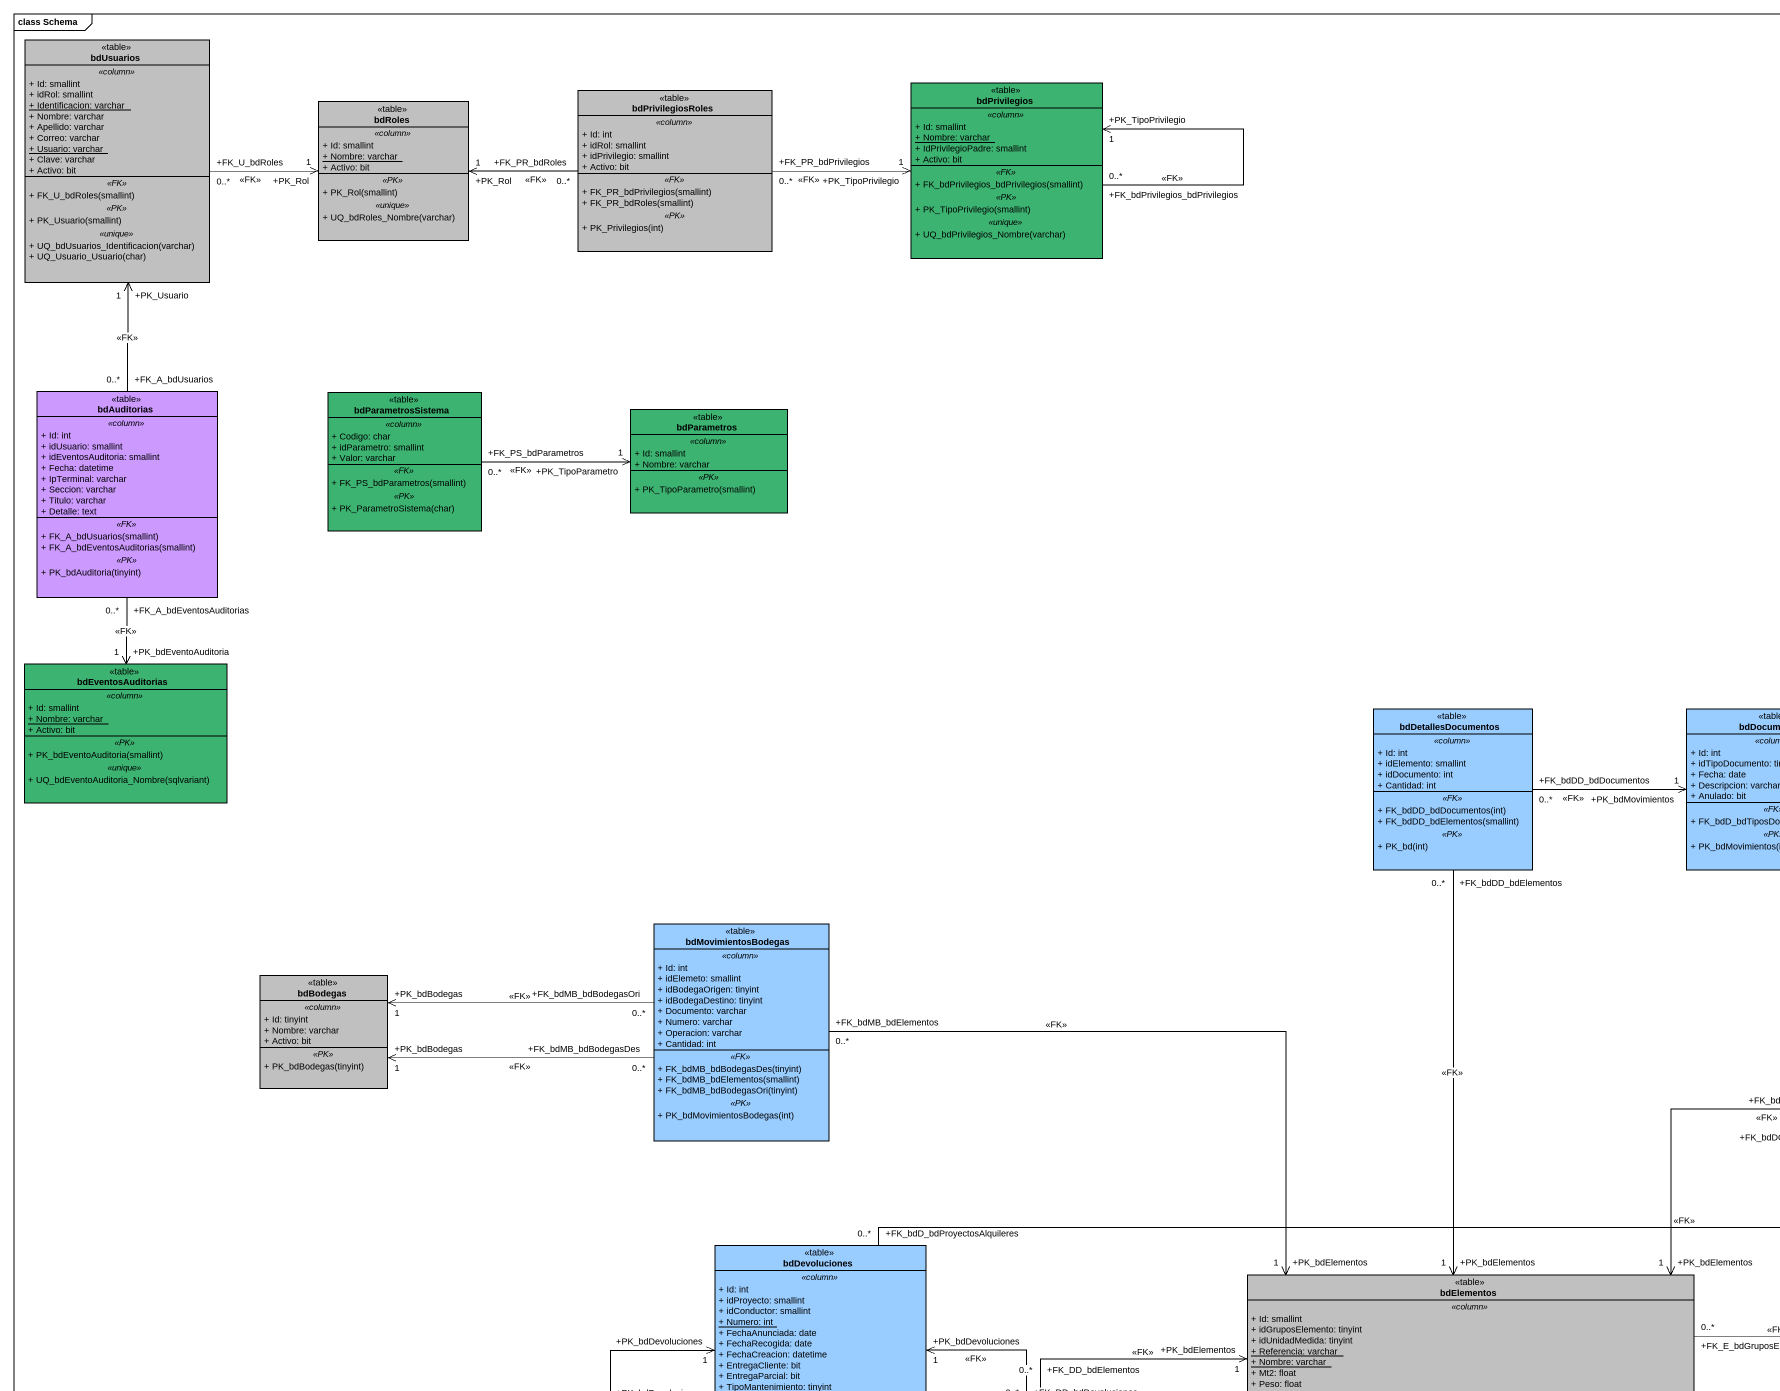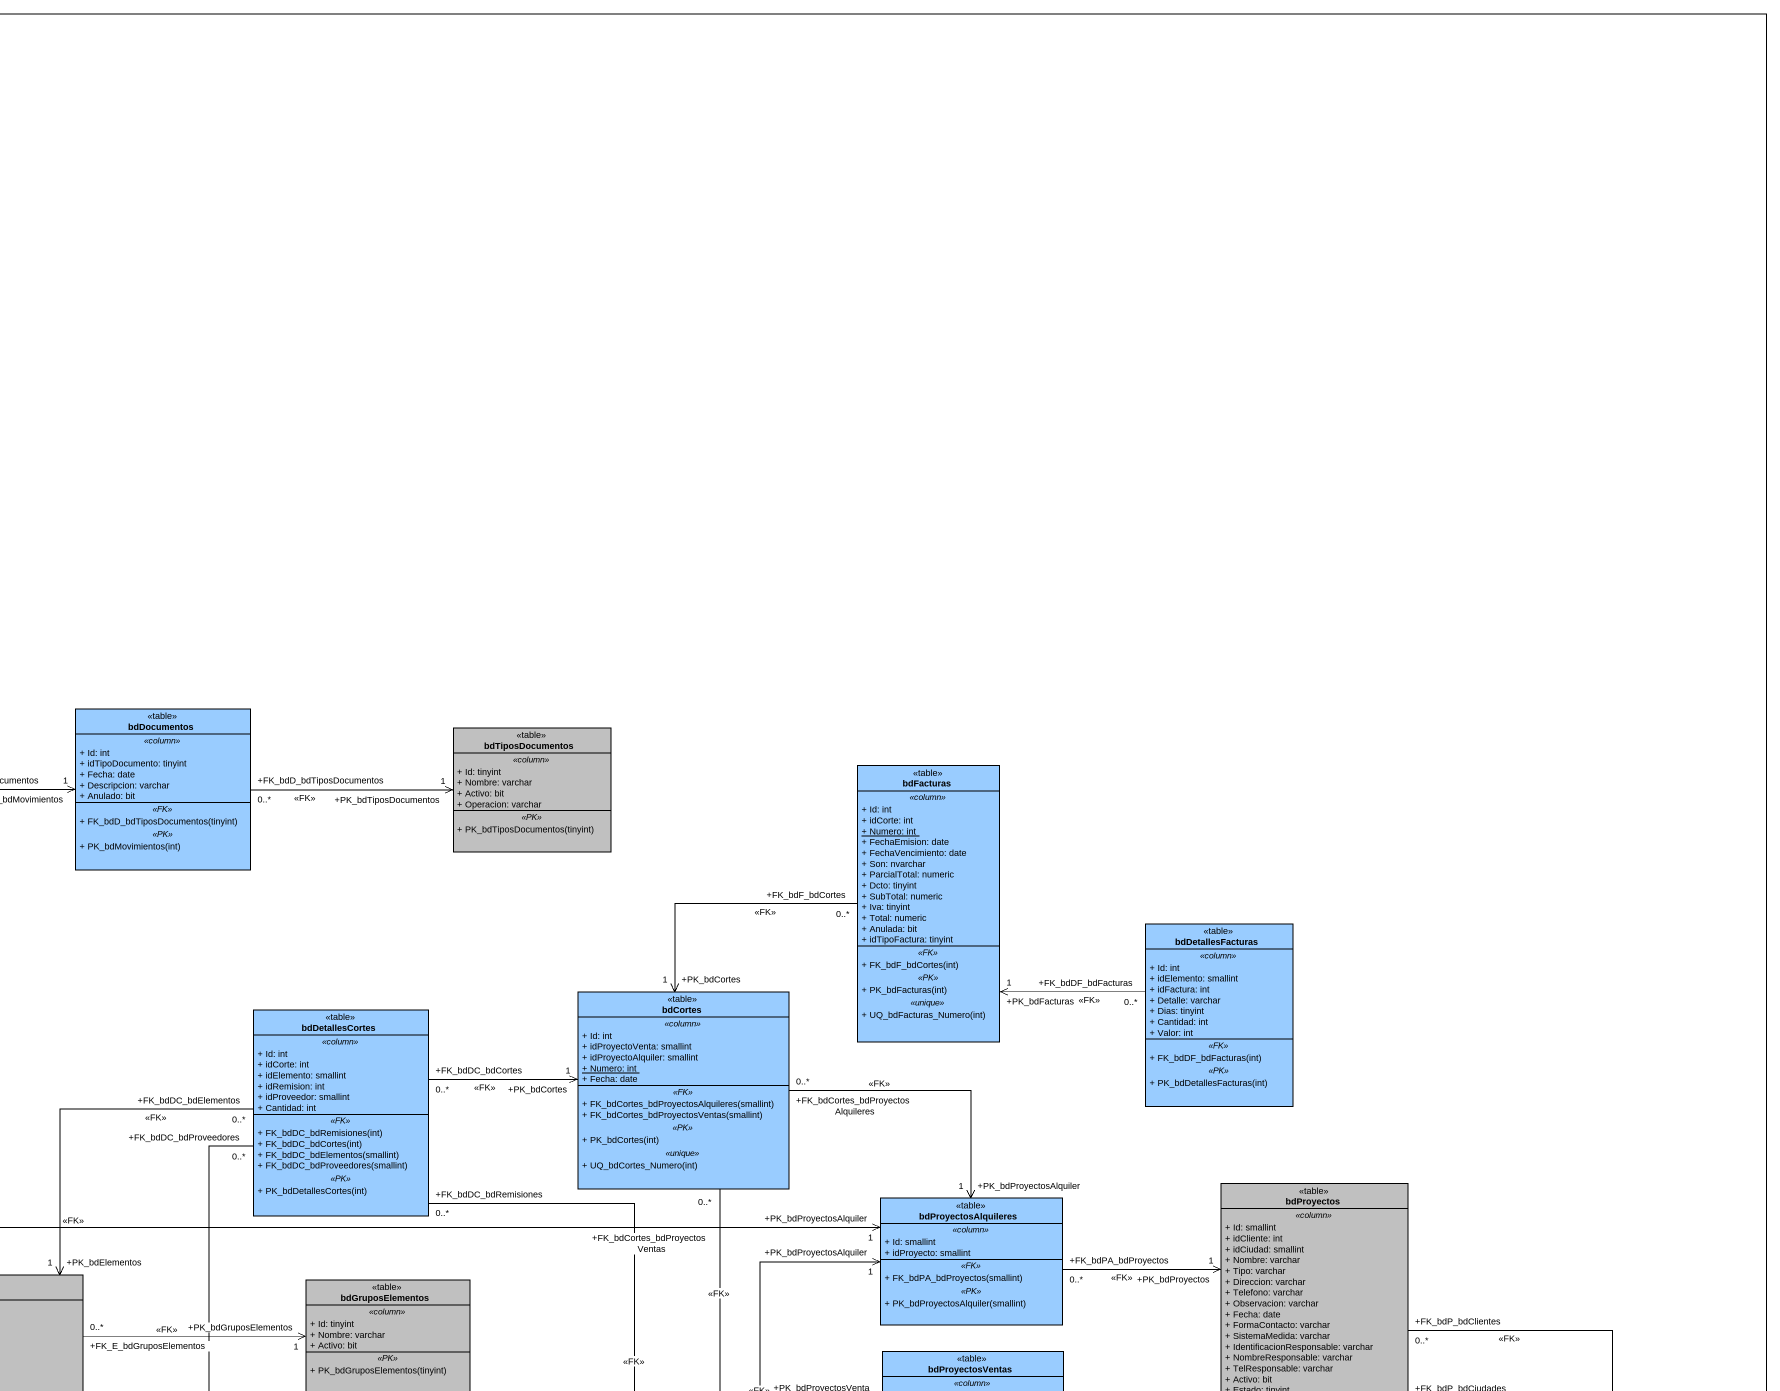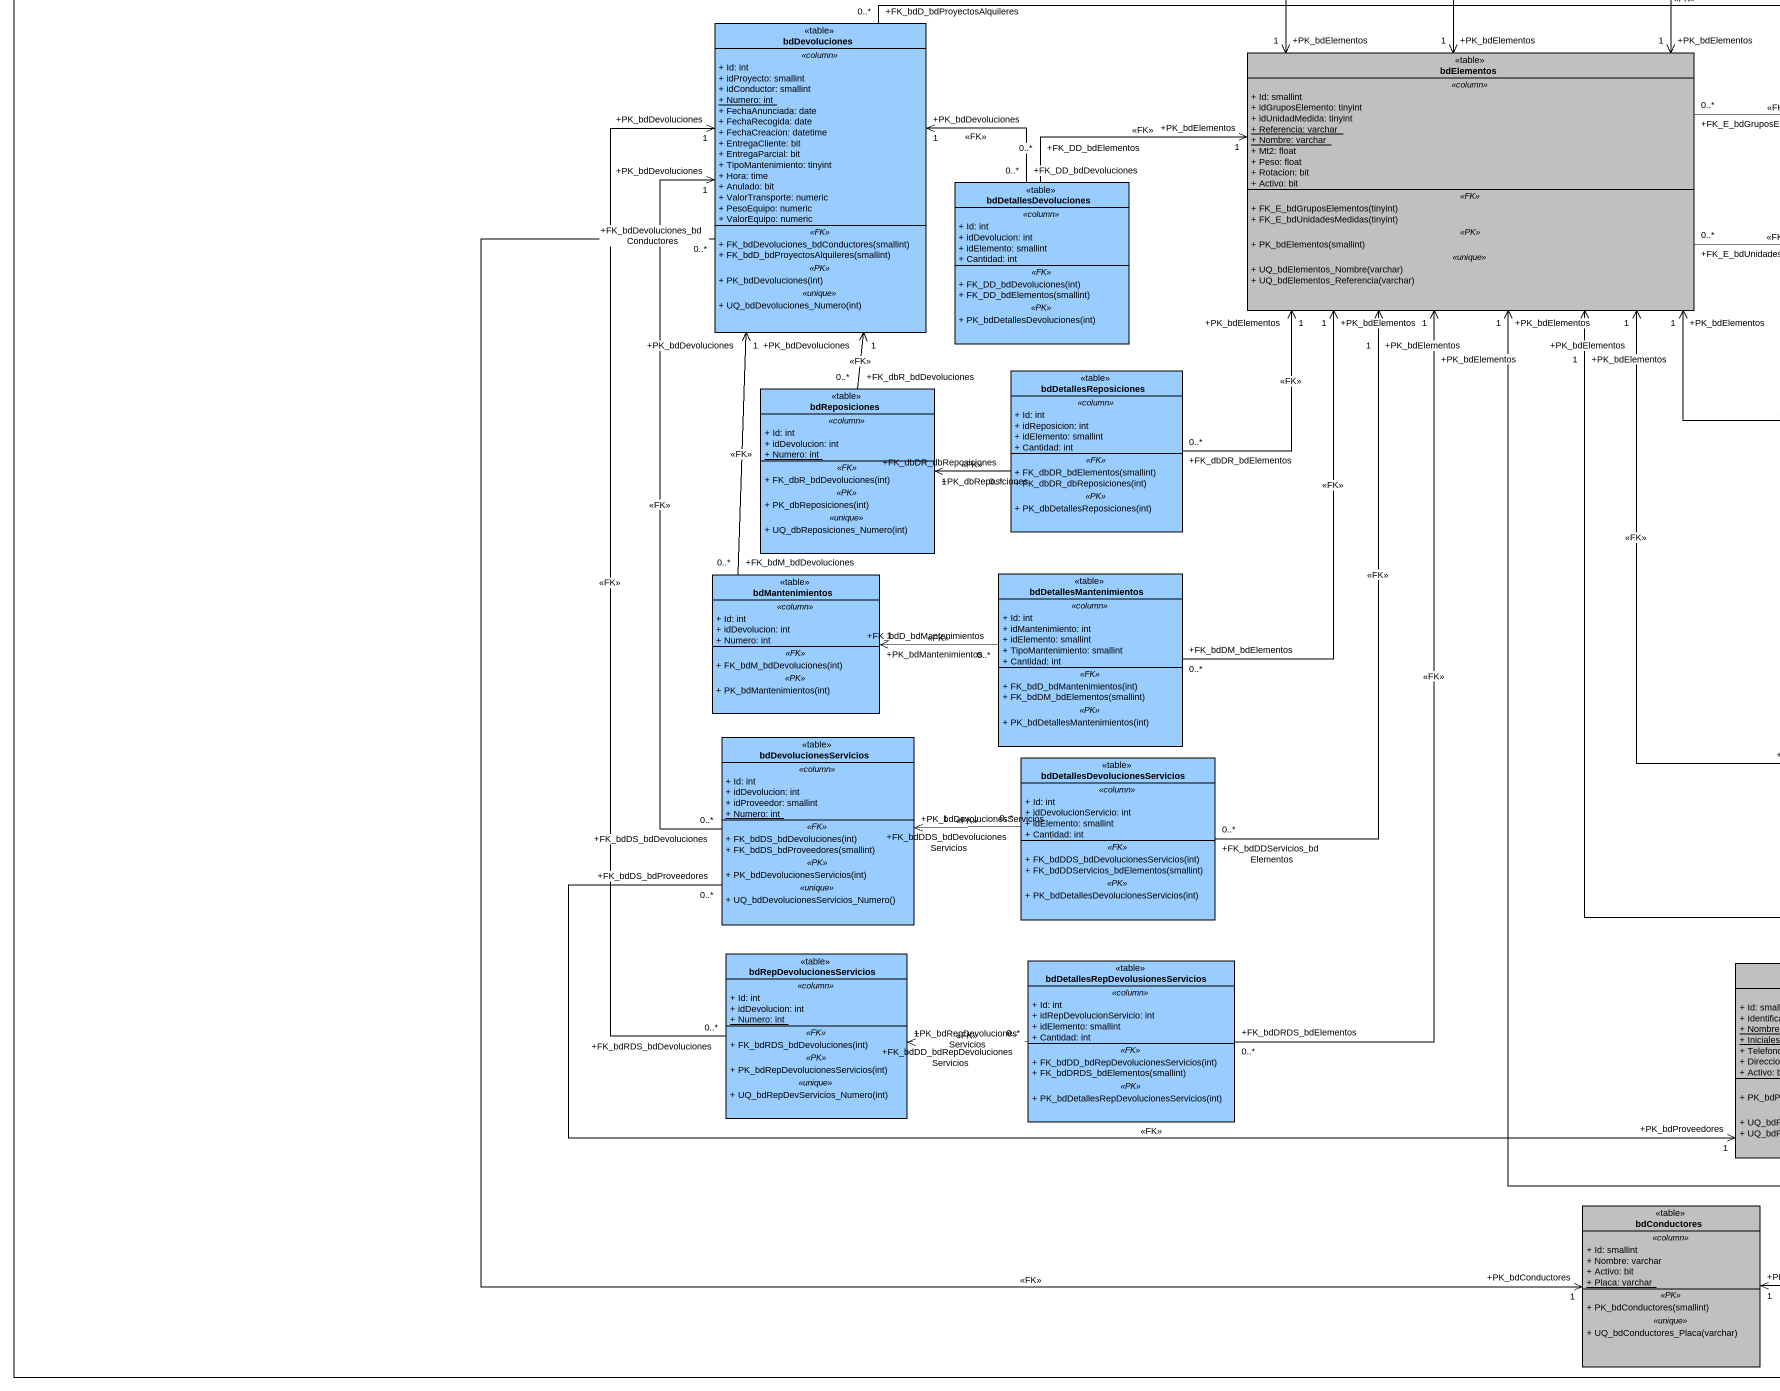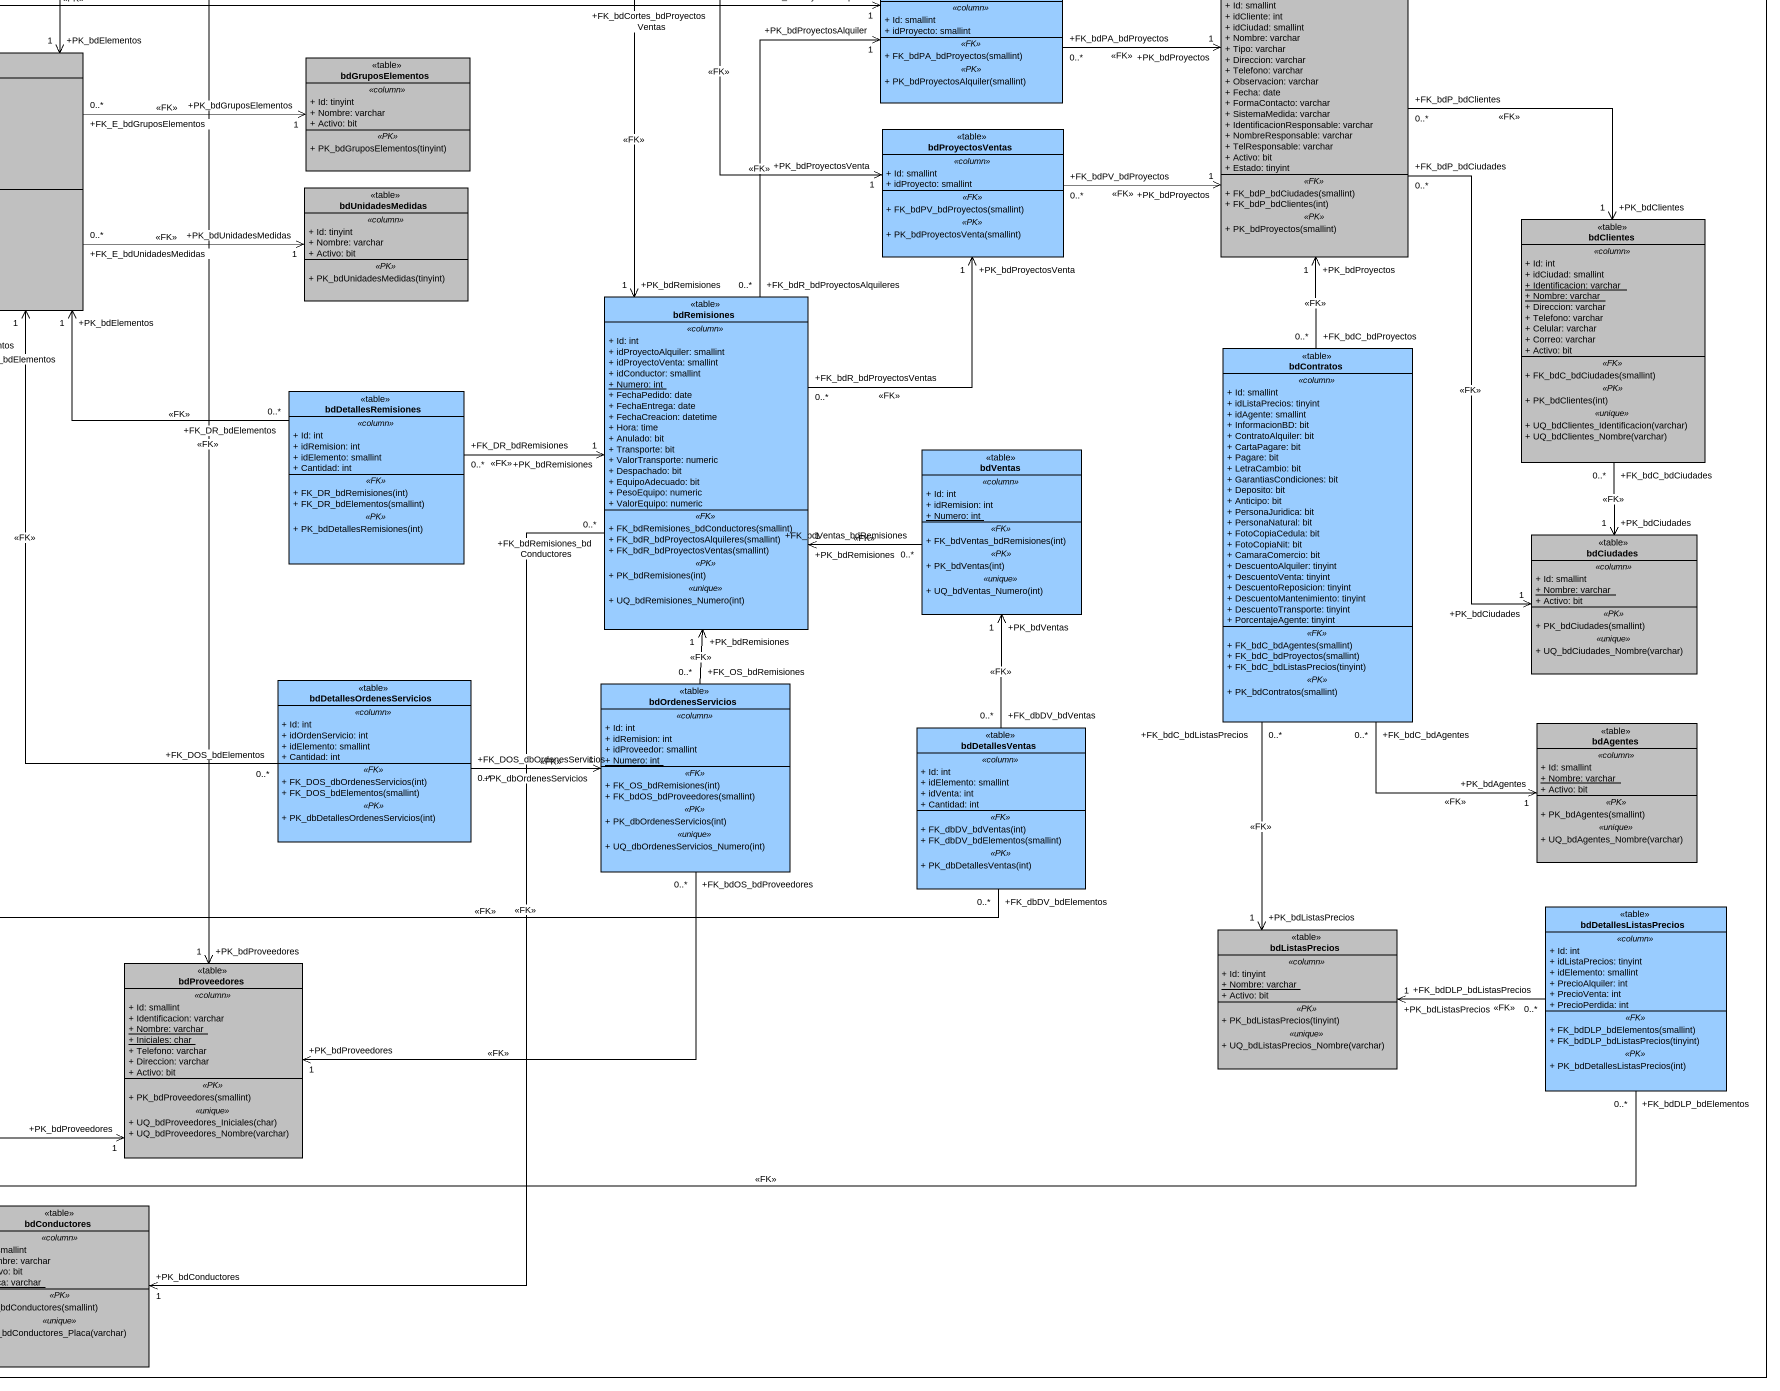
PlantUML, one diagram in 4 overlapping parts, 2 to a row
@startuml
mainframe class Schema
hide circle
hide empty members
skinparam classAttributeIconSize 0
class bdUsuarios <<table>> #C0C0C0 {
  .. <<column>> ..
  + Id: smallint
  + idRol: smallint
  {static} + Identificacion: varchar
  + Nombre: varchar
  + Apellido: varchar
  + Correo: varchar
  {static} + Usuario: varchar
  + Clave: varchar
  + Activo: bit
  .. <<FK>> ..
  + FK_U_bdRoles(smallint)
  .. <<PK>> ..
  + PK_Usuario(smallint)
  .. <<unique>> ..
  + UQ_bdUsuarios_Identificacion(varchar)
  + UQ_Usuario_Usuario(char)
}
class bdRoles <<table>> #C0C0C0 {
  .. <<column>> ..
  + Id: smallint
  {static} + Nombre: varchar
  + Activo: bit
  .. <<PK>> ..
  + PK_Rol(smallint)
  .. <<unique>> ..
  + UQ_bdRoles_Nombre(varchar)
}
class bdPrivilegiosRoles <<table>> #C0C0C0 {
  .. <<column>> ..
  + Id: int
  + idRol: smallint
  + idPrivilegio: smallint
  + Activo: bit
  .. <<FK>> ..
  + FK_PR_bdPrivilegios(smallint)
  + FK_PR_bdRoles(smallint)
  .. <<PK>> ..
  + PK_Privilegios(int)
}
class bdPrivilegios <<table>> #3CB371 {
  .. <<column>> ..
  + Id: smallint
  {static} + Nombre: varchar
  + IdPrivilegioPadre: smallint
  + Activo: bit
  .. <<FK>> ..
  + FK_bdPrivilegios_bdPrivilegios(smallint)
  .. <<PK>> ..
  + PK_TipoPrivilegio(smallint)
  .. <<unique>> ..
  + UQ_bdPrivilegios_Nombre(varchar)
}
class bdAuditorias <<table>> #CC99FF {
  .. <<column>> ..
  + Id: int
  + idUsuario: smallint
  + idEventosAuditoria: smallint
  + Fecha: datetime
  + IpTerminal: varchar
  + Seccion: varchar
  + Titulo: varchar
  + Detalle: text
  .. <<FK>> ..
  + FK_A_bdUsuarios(smallint)
  + FK_A_bdEventosAuditorias(smallint)
  .. <<PK>> ..
  + PK_bdAuditoria(tinyint)
}
class bdParametrosSistema <<table>> #3CB371 {
  .. <<column>> ..
  + Codigo: char
  + idParametro: smallint
  + Valor: varchar
  .. <<FK>> ..
  + FK_PS_bdParametros(smallint)
  .. <<PK>> ..
  + PK_ParametroSistema(char)
}
class bdParametros <<table>> #3CB371 {
  .. <<column>> ..
  + Id: smallint
  + Nombre: varchar
  .. <<PK>> ..
  + PK_TipoParametro(smallint)
}
class bdEventosAuditorias <<table>> #3CB371 {
  .. <<column>> ..
  + Id: smallint
  {static} + Nombre: varchar
  + Activo: bit
  .. <<PK>> ..
  + PK_bdEventoAuditoria(smallint)
  .. <<unique>> ..
  + UQ_bdEventoAuditoria_Nombre(sqlvariant)
}
class bdDetallesDocumentos <<table>> #99CCFF {
  .. <<column>> ..
  + Id: int
  + idElemento: smallint
  + idDocumento: int
  + Cantidad: int
  .. <<FK>> ..
  + FK_bdDD_bdDocumentos(int)
  + FK_bdDD_bdElementos(smallint)
  .. <<PK>> ..
  + PK_bd(int)
}
class bdDocumentos <<table>> #99CCFF {
  .. <<column>> ..
  + Id: int
  + idTipoDocumento: tinyint
  + Fecha: date
  + Descripcion: varchar
  + Anulado: bit
  .. <<FK>> ..
  + FK_bdD_bdTiposDocumentos(tinyint)
  .. <<PK>> ..
  + PK_bdMovimientos(int)
}
class bdTiposDocumentos <<table>> #C0C0C0 {
  .. <<column>> ..
  + Id: tinyint
  + Nombre: varchar
  + Activo: bit
  + Operacion: varchar
  .. <<PK>> ..
  + PK_bdTiposDocumentos(tinyint)
}
class bdFacturas <<table>> #99CCFF {
  .. <<column>> ..
  + Id: int
  + idCorte: int
  {static} + Numero: int
  + FechaEmision: date
  + FechaVencimiento: date
  + Son: nvarchar
  + ParcialTotal: numeric
  + Dcto: tinyint
  + SubTotal: numeric
  + Iva: tinyint
  + Total: numeric
  + Anulada: bit
  + idTipoFactura: tinyint
  .. <<FK>> ..
  + FK_bdF_bdCortes(int)
  .. <<PK>> ..
  + PK_bdFacturas(int)
  .. <<unique>> ..
  + UQ_bdFacturas_Numero(int)
}
class bdMovimientosBodegas <<table>> #99CCFF {
  .. <<column>> ..
  + Id: int
  + idElemeto: smallint
  + idBodegaOrigen: tinyint
  + idBodegaDestino: tinyint
  + Documento: varchar
  + Numero: varchar
  + Operacion: varchar
  + Cantidad: int
  .. <<FK>> ..
  + FK_bdMB_bdBodegasDes(tinyint)
  + FK_bdMB_bdElementos(smallint)
  + FK_bdMB_bdBodegasOri(tinyint)
  .. <<PK>> ..
  + PK_bdMovimientosBodegas(int)
}
class bdDetallesFacturas <<table>> #99CCFF {
  .. <<column>> ..
  + Id: int
  + idElemento: smallint
  + idFactura: int
  + Detalle: varchar
  + Dias: tinyint
  + Cantidad: int
  + Valor: int
  .. <<FK>> ..
  + FK_bdDF_bdFacturas(int)
  .. <<PK>> ..
  + PK_bdDetallesFacturas(int)
}
class bdBodegas <<table>> #C0C0C0 {
  .. <<column>> ..
  + Id: tinyint
  + Nombre: varchar
  + Activo: bit
  .. <<PK>> ..
  + PK_bdBodegas(tinyint)
}
class bdCortes <<table>> #99CCFF {
  .. <<column>> ..
  + Id: int
  + idProyectoVenta: smallint
  + idProyectoAlquiler: smallint
  {static} + Numero: int
  + Fecha: date
  .. <<FK>> ..
  + FK_bdCortes_bdProyectosAlquileres(smallint)
  + FK_bdCortes_bdProyectosVentas(smallint)
  .. <<PK>> ..
  + PK_bdCortes(int)
  .. <<unique>> ..
  + UQ_bdCortes_Numero(int)
}
class bdDetallesCortes <<table>> #99CCFF {
  .. <<column>> ..
  + Id: int
  + idCorte: int
  + idElemento: smallint
  + idRemision: int
  + idProveedor: smallint
  + Cantidad: int
  .. <<FK>> ..
  + FK_bdDC_bdRemisiones(int)
  + FK_bdDC_bdCortes(int)
  + FK_bdDC_bdElementos(smallint)
  + FK_bdDC_bdProveedores(smallint)
  .. <<PK>> ..
  + PK_bdDetallesCortes(int)
}
class bdProyectosAlquileres <<table>> #99CCFF {
  .. <<column>> ..
  + Id: smallint
  + idProyecto: smallint
  .. <<FK>> ..
  + FK_bdPA_bdProyectos(smallint)
  .. <<PK>> ..
  + PK_bdProyectosAlquiler(smallint)
}
class bdProyectos <<table>> #C0C0C0 {
  .. <<column>> ..
  + Id: smallint
  + idCliente: int
  + idCiudad: smallint
  + Nombre: varchar
  + Tipo: varchar
  + Direccion: varchar
  + Telefono: varchar
  + Observacion: varchar
  + Fecha: date
  + FormaContacto: varchar
  + SistemaMedida: varchar
  + IdentificacionResponsable: varchar
  + NombreResponsable: varchar
  + TelResponsable: varchar
  + Activo: bit
  + Estado: tinyint
  .. <<FK>> ..
  + FK_bdP_bdCiudades(smallint)
  + FK_bdP_bdClientes(int)
  .. <<PK>> ..
  + PK_bdProyectos(smallint)
}
class bdDevoluciones <<table>> #99CCFF {
  .. <<column>> ..
  + Id: int
  + idProyecto: smallint
  + idConductor: smallint
  {static} + Numero: int
  + FechaAnunciada: date
  + FechaRecogida: date
  + FechaCreacion: datetime
  + EntregaCliente: bit
  + EntregaParcial: bit
  + TipoMantenimiento: tinyint
  + Hora: time
  + Anulado: bit
  + ValorTransporte: numeric
  + PesoEquipo: numeric
  + ValorEquipo: numeric
  .. <<FK>> ..
  + FK_bdDevoluciones_bdConductores(smallint)
  + FK_bdD_bdProyectosAlquileres(smallint)
  .. <<PK>> ..
  + PK_bdDevoluciones(int)
  .. <<unique>> ..
  + UQ_bdDevoluciones_Numero(int)
}
class bdElementos <<table>> #C0C0C0 {
  .. <<column>> ..
  + Id: smallint
  + idGruposElemento: tinyint
  + idUnidadMedida: tinyint
  {static} + Referencia: varchar
  {static} + Nombre: varchar
  + Mt2: float
  + Peso: float
  + Rotacion: bit
  + Activo: bit
  .. <<FK>> ..
  + FK_E_bdGruposElementos(tinyint)
  + FK_E_bdUnidadesMedidas(tinyint)
  .. <<PK>> ..
  + PK_bdElementos(smallint)
  .. <<unique>> ..
  + UQ_bdElementos_Nombre(varchar)
  + UQ_bdElementos_Referencia(varchar)
}
class bdGruposElementos <<table>> #C0C0C0 {
  .. <<column>> ..
  + Id: tinyint
  + Nombre: varchar
  + Activo: bit
  .. <<PK>> ..
  + PK_bdGruposElementos(tinyint)
}
class bdProyectosVentas <<table>> #99CCFF {
  .. <<column>> ..
  + Id: smallint
  + idProyecto: smallint
  .. <<FK>> ..
  + FK_bdPV_bdProyectos(smallint)
  .. <<PK>> ..
  + PK_bdProyectosVenta(smallint)
}
class bdDetallesDevoluciones <<table>> #99CCFF {
  .. <<column>> ..
  + Id: int
  + idDevolucion: int
  + idElemento: smallint
  + Cantidad: int
  .. <<FK>> ..
  + FK_DD_bdDevoluciones(int)
  + FK_DD_bdElementos(smallint)
  .. <<PK>> ..
  + PK_bdDetallesDevoluciones(int)
}
class bdUnidadesMedidas <<table>> #C0C0C0 {
  .. <<column>> ..
  + Id: tinyint
  + Nombre: varchar
  + Activo: bit
  .. <<PK>> ..
  + PK_bdUnidadesMedidas(tinyint)
}
class bdClientes <<table>> #C0C0C0 {
  .. <<column>> ..
  + Id: int
  + idCiudad: smallint
  {static} + Identificacion: varchar
  {static} + Nombre: varchar
  + Direccion: varchar
  + Telefono: varchar
  + Celular: varchar
  + Correo: varchar
  + Activo: bit
  .. <<FK>> ..
  + FK_bdC_bdCiudades(smallint)
  .. <<PK>> ..
  + PK_bdClientes(int)
  .. <<unique>> ..
  + UQ_bdClientes_Identificacion(varchar)
  + UQ_bdClientes_Nombre(varchar)
}
class bdRemisiones <<table>> #99CCFF {
  .. <<column>> ..
  + Id: int
  + idProyectoAlquiler: smallint
  + idProyectoVenta: smallint
  + idConductor: smallint
  {static} + Numero: int
  + FechaPedido: date
  + FechaEntrega: date
  + FechaCreacion: datetime
  + Hora: time
  + Anulado: bit
  + Transporte: bit
  + ValorTransporte: numeric
  + Despachado: bit
  + EquipoAdecuado: bit
  + PesoEquipo: numeric
  + ValorEquipo: numeric
  .. <<FK>> ..
  + FK_bdRemisiones_bdConductores(smallint)
  + FK_bdR_bdProyectosAlquileres(smallint)
  + FK_bdR_bdProyectosVentas(smallint)
  .. <<PK>> ..
  + PK_bdRemisiones(int)
  .. <<unique>> ..
  + UQ_bdRemisiones_Numero(int)
}
class bdContratos <<table>> #99CCFF {
  .. <<column>> ..
  + Id: smallint
  + idListaPrecios: tinyint
  + idAgente: smallint
  + InformacionBD: bit
  + ContratoAlquiler: bit
  + CartaPagare: bit
  + Pagare: bit
  + LetraCambio: bit
  + GarantiasCondiciones: bit
  + Deposito: bit
  + Anticipo: bit
  + PersonaJuridica: bit
  + PersonaNatural: bit
  + FotoCopiaCedula: bit
  + FotoCopiaNit: bit
  + CamaraComercio: bit
  + DescuentoAlquiler: tinyint
  + DescuentoVenta: tinyint
  + DescuentoReposicion: tinyint
  + DescuentoMantenimiento: tinyint
  + DescuentoTransporte: tinyint
  + PorcentajeAgente: tinyint
  .. <<FK>> ..
  + FK_bdC_bdAgentes(smallint)
  + FK_bdC_bdProyectos(smallint)
  + FK_bdC_bdListasPrecios(tinyint)
  .. <<PK>> ..
  + PK_bdContratos(smallint)
}
class bdReposiciones <<table>> #99CCFF {
  .. <<column>> ..
  + Id: int
  + idDevolucion: int
  {static} + Numero: int
  .. <<FK>> ..
  + FK_dbR_bdDevoluciones(int)
  .. <<PK>> ..
  + PK_dbReposiciones(int)
  .. <<unique>> ..
  + UQ_dbReposiciones_Numero(int)
}
class bdDetallesReposiciones <<table>> #99CCFF {
  .. <<column>> ..
  + Id: int
  + idReposicion: int
  + idElemento: smallint
  + Cantidad: int
  .. <<FK>> ..
  + FK_dbDR_bdElementos(smallint)
  + FK_dbDR_dbReposiciones(int)
  .. <<PK>> ..
  + PK_dbDetallesReposiciones(int)
}
class bdDetallesRemisiones <<table>> #99CCFF {
  .. <<column>> ..
  + Id: int
  + idRemision: int
  + idElemento: smallint
  + Cantidad: int
  .. <<FK>> ..
  + FK_DR_bdRemisiones(int)
  + FK_DR_bdElementos(smallint)
  .. <<PK>> ..
  + PK_bdDetallesRemisiones(int)
}
class bdVentas <<table>> #99CCFF {
  .. <<column>> ..
  + Id: int
  + idRemision: int
  {static} + Numero: int
  .. <<FK>> ..
  + FK_bdVentas_bdRemisiones(int)
  .. <<PK>> ..
  + PK_bdVentas(int)
  .. <<unique>> ..
  + UQ_bdVentas_Numero(int)
}
class bdCiudades <<table>> #C0C0C0 {
  .. <<column>> ..
  + Id: smallint
  {static} + Nombre: varchar
  + Activo: bit
  .. <<PK>> ..
  + PK_bdCiudades(smallint)
  .. <<unique>> ..
  + UQ_bdCiudades_Nombre(varchar)
}
class bdMantenimientos <<table>> #99CCFF {
  .. <<column>> ..
  + Id: int
  + idDevolucion: int
  + Numero: int
  .. <<FK>> ..
  + FK_bdM_bdDevoluciones(int)
  .. <<PK>> ..
  + PK_bdMantenimientos(int)
}
class bdDetallesMantenimientos <<table>> #99CCFF {
  .. <<column>> ..
  + Id: int
  + idMantenimiento: int
  + idElemento: smallint
  + TipoMantenimiento: smallint
  + Cantidad: int
  .. <<FK>> ..
  + FK_bdD_bdMantenimientos(int)
  + FK_bdDM_bdElementos(smallint)
  .. <<PK>> ..
  + PK_bdDetallesMantenimientos(int)
}
class bdDetallesOrdenesServicios <<table>> #99CCFF {
  .. <<column>> ..
  + Id: int
  + idOrdenServicio: int
  + idElemento: smallint
  + Cantidad: int
  .. <<FK>> ..
  + FK_DOS_dbOrdenesServicios(int)
  + FK_DOS_bdElementos(smallint)
  .. <<PK>> ..
  + PK_dbDetallesOrdenesServicios(int)
}
class bdOrdenesServicios <<table>> #99CCFF {
  .. <<column>> ..
  + Id: int
  + idRemision: int
  + idProveedor: smallint
  {static} + Numero: int
  .. <<FK>> ..
  + FK_OS_bdRemisiones(int)
  + FK_bdOS_bdProveedores(smallint)
  .. <<PK>> ..
  + PK_dbOrdenesServicios(int)
  .. <<unique>> ..
  + UQ_dbOrdenesServicios_Numero(int)
}
class bdDevolucionesServicios <<table>> #99CCFF {
  .. <<column>> ..
  + Id: int
  + idDevolucion: int
  + idProveedor: smallint
  {static} + Numero: int
  .. <<FK>> ..
  + FK_bdDS_bdDevoluciones(int)
  + FK_bdDS_bdProveedores(smallint)
  .. <<PK>> ..
  + PK_bdDevolucionesServicios(int)
  .. <<unique>> ..
  + UQ_bdDevolucionesServicios_Numero()
}
class bdDetallesVentas <<table>> #99CCFF {
  .. <<column>> ..
  + Id: int
  + idElemento: smallint
  + idVenta: int
  + Cantidad: int
  .. <<FK>> ..
  + FK_dbDV_bdVentas(int)
  + FK_dbDV_bdElementos(smallint)
  .. <<PK>> ..
  + PK_dbDetallesVentas(int)
}
class bdAgentes <<table>> #C0C0C0 {
  .. <<column>> ..
  + Id: smallint
  {static} + Nombre: varchar
  + Activo: bit
  .. <<PK>> ..
  + PK_bdAgentes(smallint)
  .. <<unique>> ..
  + UQ_bdAgentes_Nombre(varchar)
}
class "bdDetallesDevolucionesServicios" as bdDetallesDevolucionesServic <<table>> #99CCFF {
  .. <<column>> ..
  + Id: int
  + idDevolucionServicio: int
  + idElemento: smallint
  + Cantidad: int
  .. <<FK>> ..
  + FK_bdDDS_bdDevolucionesServicios(int)
  + FK_bdDDServicios_bdElementos(smallint)
  .. <<PK>> ..
  + PK_bdDetallesDevolucionesServicios(int)
}
class bdDetallesListasPrecios <<table>> #99CCFF {
  .. <<column>> ..
  + Id: int
  + idListaPrecios: tinyint
  + idElemento: smallint
  + PrecioAlquiler: int
  + PrecioVenta: int
  + PrecioPerdida: int
  .. <<FK>> ..
  + FK_bdDLP_bdElementos(smallint)
  + FK_bdDLP_bdListasPrecios(tinyint)
  .. <<PK>> ..
  + PK_bdDetallesListasPrecios(int)
}
class bdListasPrecios <<table>> #C0C0C0 {
  .. <<column>> ..
  + Id: tinyint
  {static} + Nombre: varchar
  + Activo: bit
  .. <<PK>> ..
  + PK_bdListasPrecios(tinyint)
  .. <<unique>> ..
  + UQ_bdListasPrecios_Nombre(varchar)
}
class bdRepDevolucionesServicios <<table>> #99CCFF {
  .. <<column>> ..
  + Id: int
  + idDevolucion: int
  {static} + Numero: int
  .. <<FK>> ..
  + FK_bdRDS_bdDevoluciones(int)
  .. <<PK>> ..
  + PK_bdRepDevolucionesServicios(int)
  .. <<unique>> ..
  + UQ_bdRepDevServicios_Numero(int)
}
class "bdDetallesRepDevolusionesServicios" as bdDetallesRepDevolusionesSer <<table>> #99CCFF {
  .. <<column>> ..
  + Id: int
  + idRepDevolucionServicio: int
  + idElemento: smallint
  + Cantidad: int
  .. <<FK>> ..
  + FK_bdDD_bdRepDevolucionesServicios(int)
  + FK_bdDRDS_bdElementos(smallint)
  .. <<PK>> ..
  + PK_bdDetallesRepDevolucionesServicios(int)
}
class bdProveedores <<table>> #C0C0C0 {
  .. <<column>> ..
  + Id: smallint
  + Identificacion: varchar
  {static} + Nombre: varchar
  {static} + Iniciales: char
  + Telefono: varchar
  + Direccion: varchar
  + Activo: bit
  .. <<PK>> ..
  + PK_bdProveedores(smallint)
  .. <<unique>> ..
  + UQ_bdProveedores_Iniciales(char)
  + UQ_bdProveedores_Nombre(varchar)
}
class bdConductores <<table>> #C0C0C0 {
  .. <<column>> ..
  + Id: smallint
  + Nombre: varchar
  + Activo: bit
  {static} + Placa: varchar
  .. <<PK>> ..
  + PK_bdConductores(smallint)
  .. <<unique>> ..
  + UQ_bdConductores_Placa(varchar)
}
bdUsuarios "+FK_U_bdRoles\n0..*" -right-> "+PK_Rol\n1" bdRoles : <<FK>>
bdPrivilegiosRoles "+FK_PR_bdRoles\n0..*" -left-> "+PK_Rol\n1" bdRoles : <<FK>>
bdPrivilegiosRoles "+FK_PR_bdPrivilegios\n0..*" -right-> "+PK_TipoPrivilegio\n1" bdPrivilegios : <<FK>>
bdPrivilegios "+FK_bdPrivilegios_bdPrivilegios\n0..*" --> "+PK_TipoPrivilegio\n1" bdPrivilegios : <<FK>>
bdAuditorias "+FK_A_bdUsuarios\n0..*" -up-> "+PK_Usuario\n1" bdUsuarios : <<FK>>
bdAuditorias "+FK_A_bdEventosAuditorias\n0..*" --> "+PK_bdEventoAuditoria\n1" bdEventosAuditorias : <<FK>>
bdParametrosSistema "+FK_PS_bdParametros\n0..*" -right-> "+PK_TipoParametro\n1" bdParametros : <<FK>>
bdDetallesDocumentos "+FK_bdDD_bdDocumentos\n0..*" -right-> "+PK_bdMovimientos\n1" bdDocumentos : <<FK>>
bdDetallesDocumentos "+FK_bdDD_bdElementos\n0..*" --> "+PK_bdElementos\n1" bdElementos : <<FK>>
bdDocumentos "+FK_bdD_bdTiposDocumentos\n0..*" -right-> "+PK_bdTiposDocumentos\n1" bdTiposDocumentos : <<FK>>
bdFacturas "+FK_bdF_bdCortes\n0..*" --> "+PK_bdCortes\n1" bdCortes : <<FK>>
bdMovimientosBodegas "+FK_bdMB_bdBodegasDes\n0..*" -left-> "+PK_bdBodegas\n1" bdBodegas : <<FK>>
bdMovimientosBodegas "+FK_bdMB_bdBodegasOri\n0..*" -left-> "+PK_bdBodegas\n1" bdBodegas : <<FK>>
bdMovimientosBodegas "+FK_bdMB_bdElementos\n0..*" -right-> "+PK_bdElementos\n1" bdElementos : <<FK>>
bdDetallesFacturas "+FK_bdDF_bdFacturas\n0..*" -left-> "+PK_bdFacturas\n1" bdFacturas : <<FK>>
bdCortes "+FK_bdCortes_bdProyectosAlquileres\n0..*" -right-> "+PK_bdProyectosAlquiler\n1" bdProyectosAlquileres : <<FK>>
bdCortes "+FK_bdCortes_bdProyectosVentas\n0..*" --> "+PK_bdProyectosVenta\n1" bdProyectosVentas : <<FK>>
bdDetallesCortes "+FK_bdDC_bdCortes\n0..*" -right-> "+PK_bdCortes\n1" bdCortes : <<FK>>
bdDetallesCortes "+FK_bdDC_bdElementos\n0..*" --> "+PK_bdElementos\n1" bdElementos : <<FK>>
bdDetallesCortes "+FK_bdDC_bdRemisiones\n0..*" --> "+PK_bdRemisiones\n1" bdRemisiones : <<FK>>
bdDetallesCortes "+FK_bdDC_bdProveedores\n0..*" --> "+PK_bdProveedores\n1" bdProveedores : <<FK>>
bdProyectosAlquileres "+FK_bdPA_bdProyectos\n0..*" -right-> "+PK_bdProyectos\n1" bdProyectos : <<FK>>
bdProyectos "+FK_bdP_bdClientes\n0..*" --> "+PK_bdClientes\n1" bdClientes : <<FK>>
bdProyectos "+FK_bdP_bdCiudades\n0..*" --> "+PK_bdCiudades\n1" bdCiudades : <<FK>>
bdDevoluciones "+FK_bdD_bdProyectosAlquileres\n0..*" -right-> "+PK_bdProyectosAlquiler\n1" bdProyectosAlquileres : <<FK>>
bdDevoluciones "+FK_bdDevoluciones_bdConductores\n0..*" --> "+PK_bdConductores\n1" bdConductores : <<FK>>
bdElementos "+FK_E_bdGruposElementos\n0..*" -right-> "+PK_bdGruposElementos\n1" bdGruposElementos : <<FK>>
bdElementos "+FK_E_bdUnidadesMedidas\n0..*" -right-> "+PK_bdUnidadesMedidas\n1" bdUnidadesMedidas : <<FK>>
bdProyectosVentas "+FK_bdPV_bdProyectos\n0..*" -right-> "+PK_bdProyectos\n1" bdProyectos : <<FK>>
bdDetallesDevoluciones "+FK_DD_bdDevoluciones\n0..*" -left-> "+PK_bdDevoluciones\n1" bdDevoluciones : <<FK>>
bdDetallesDevoluciones "+FK_DD_bdElementos\n0..*" -right-> "+PK_bdElementos\n1" bdElementos : <<FK>>
bdClientes "+FK_bdC_bdCiudades\n0..*" --> "+PK_bdCiudades\n1" bdCiudades : <<FK>>
bdRemisiones "+FK_bdR_bdProyectosAlquileres\n0..*" -up-> "+PK_bdProyectosAlquiler\n1" bdProyectosAlquileres : <<FK>>
bdRemisiones "+FK_bdR_bdProyectosVentas\n0..*" -up-> "+PK_bdProyectosVenta\n1" bdProyectosVentas : <<FK>>
bdRemisiones "+FK_bdRemisiones_bdConductores\n0..*" --> "+PK_bdConductores\n1" bdConductores : <<FK>>
bdContratos "+FK_bdC_bdProyectos\n0..*" -up-> "+PK_bdProyectos\n1" bdProyectos : <<FK>>
bdContratos "+FK_bdC_bdAgentes\n0..*" --> "+PK_bdAgentes\n1" bdAgentes : <<FK>>
bdContratos "+FK_bdC_bdListasPrecios\n0..*" --> "+PK_bdListasPrecios\n1" bdListasPrecios : <<FK>>
bdReposiciones "+FK_dbR_bdDevoluciones\n0..*" -up-> "+PK_bdDevoluciones\n1" bdDevoluciones : <<FK>>
bdDetallesReposiciones "+FK_dbDR_bdElementos\n0..*" -up-> "+PK_bdElementos\n1" bdElementos : <<FK>>
bdDetallesReposiciones "+FK_dbDR_dbReposiciones\n0..*" -left-> "+PK_dbReposiciones\n1" bdReposiciones : <<FK>>
bdDetallesRemisiones "+FK_DR_bdElementos\n0..*" -left-> "+PK_bdElementos\n1" bdElementos : <<FK>>
bdDetallesRemisiones "+FK_DR_bdRemisiones\n0..*" -right-> "+PK_bdRemisiones\n1" bdRemisiones : <<FK>>
bdVentas "+FK_bdVentas_bdRemisiones\n0..*" -left-> "+PK_bdRemisiones\n1" bdRemisiones : <<FK>>
bdMantenimientos "+FK_bdM_bdDevoluciones\n0..*" -up-> "+PK_bdDevoluciones\n1" bdDevoluciones : <<FK>>
bdDetallesMantenimientos "+FK_bdDM_bdElementos\n0..*" -up-> "+PK_bdElementos\n1" bdElementos : <<FK>>
bdDetallesMantenimientos "+FK_bdD_bdMantenimientos\n0..*" -left-> "+PK_bdMantenimientos\n1" bdMantenimientos : <<FK>>
bdDetallesOrdenesServicios "+FK_DOS_bdElementos\n0..*" -up-> "+PK_bdElementos\n1" bdElementos : <<FK>>
bdDetallesOrdenesServicios "+FK_DOS_dbOrdenesServicios\n0..*" -right-> "+PK_dbOrdenesServicios\n1" bdOrdenesServicios : <<FK>>
bdOrdenesServicios "+FK_OS_bdRemisiones\n0..*" -up-> "+PK_bdRemisiones\n1" bdRemisiones : <<FK>>
bdOrdenesServicios "+FK_bdOS_bdProveedores\n0..*" -left-> "+PK_bdProveedores\n1" bdProveedores : <<FK>>
bdDevolucionesServicios "+FK_bdDS_bdDevoluciones\n0..*" -up-> "+PK_bdDevoluciones\n1" bdDevoluciones : <<FK>>
bdDevolucionesServicios "+FK_bdDS_bdProveedores\n0..*" -right-> "+PK_bdProveedores\n1" bdProveedores : <<FK>>
bdDetallesVentas "+FK_dbDV_bdElementos\n0..*" -left-> "+PK_bdElementos\n1" bdElementos : <<FK>>
bdDetallesVentas "+FK_dbDV_bdVentas\n0..*" -up-> "+PK_bdVentas\n1" bdVentas : <<FK>>
bdDetallesDevolucionesServic "+FK_bdDDServicios_bdElementos\n0..*" -up-> "+PK_bdElementos\n1" bdElementos : <<FK>>
bdDetallesDevolucionesServic "+FK_bdDDS_bdDevolucionesServicios\n0..*" -left-> "+PK_bdDevolucionesServicios\n1" bdDevolucionesServicios : <<FK>>
bdDetallesListasPrecios "+FK_bdDLP_bdElementos\n0..*" -left-> "+PK_bdElementos\n1" bdElementos : <<FK>>
bdDetallesListasPrecios "+FK_bdDLP_bdListasPrecios\n0..*" -left-> "+PK_bdListasPrecios\n1" bdListasPrecios : <<FK>>
bdRepDevolucionesServicios "+FK_bdRDS_bdDevoluciones\n0..*" -up-> "+PK_bdDevoluciones\n1" bdDevoluciones : <<FK>>
bdDetallesRepDevolusionesSer "+FK_bdDRDS_bdElementos\n0..*" -up-> "+PK_bdElementos\n1" bdElementos : <<FK>>
bdDetallesRepDevolusionesSer "+FK_bdDD_bdRepDevolucionesServicios\n0..*" -left-> "+PK_bdRepDevolucionesServicios\n1" bdRepDevolucionesServicios : <<FK>>
@enduml
